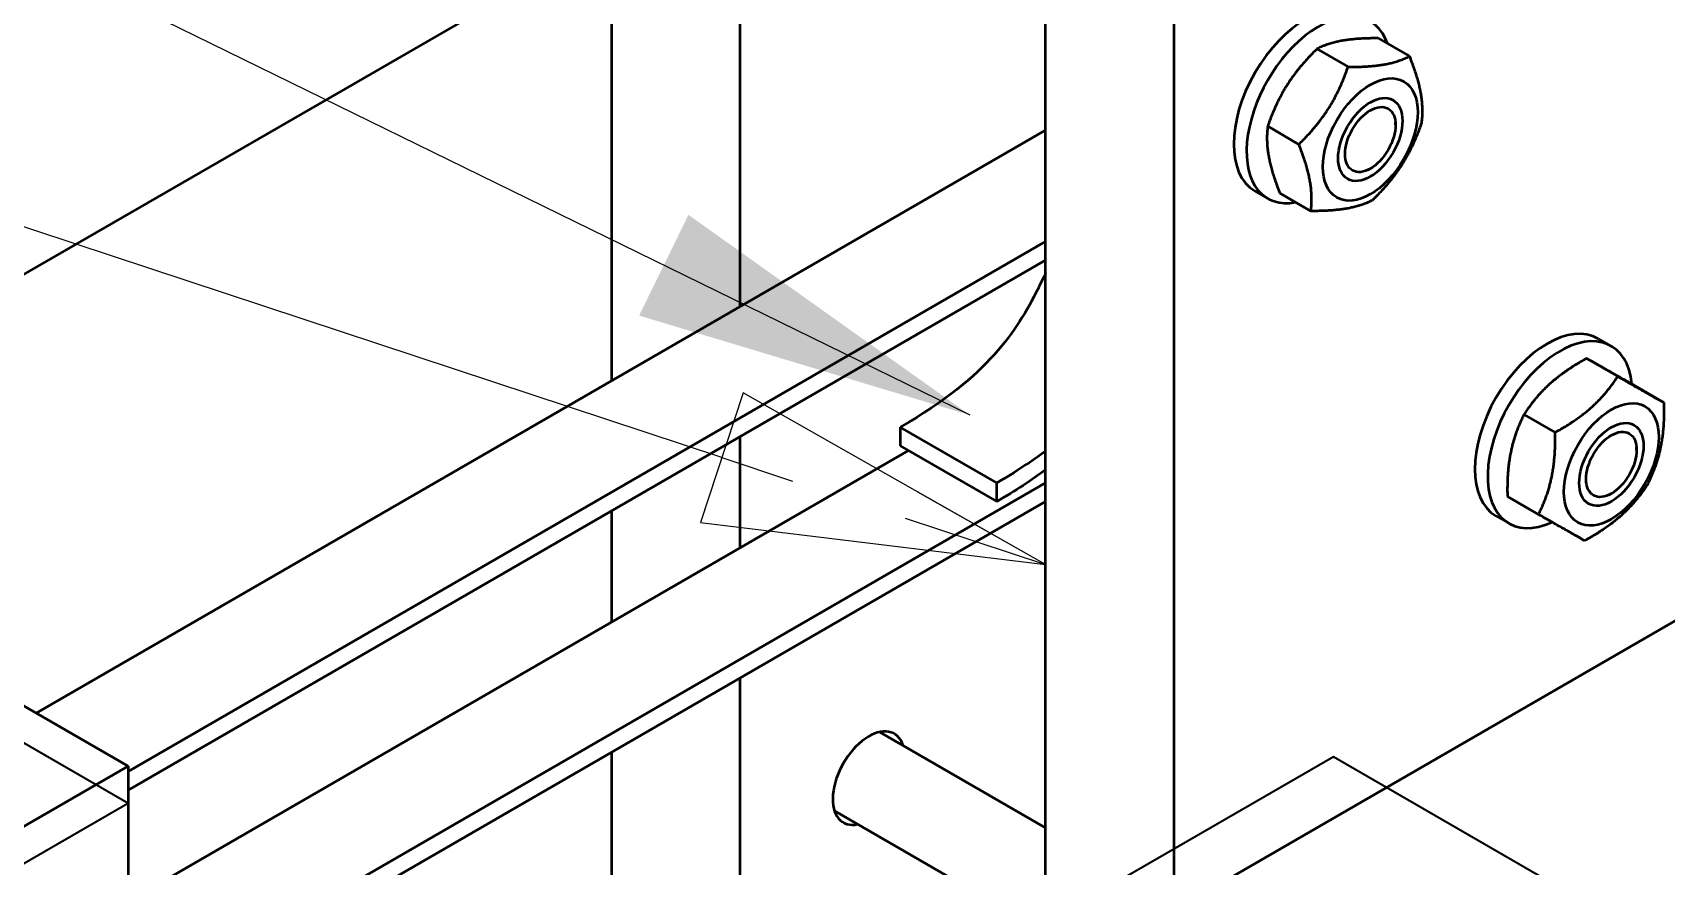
# Model space of a CAD drawing. Header units: millimetres. Extents: x -1328 to 2520, y -765 to 1782.
# Drawn here: x 1568.7 to 1640.6, y 704 to 740.7 of the extents above; entities that cross this region are included whole.
import ezdxf

# ---------------------------------------------------------------- set-up
doc = ezdxf.new("R2010")
doc.units = ezdxf.units.MM
doc.header["$LTSCALE"] = 6
for name, color, linetype, lineweight in [('Reference (ISO)', 7, 'Continuous', 35), ('Symbol (ISO)', 7, 'Continuous', 25), ('Visible (ISO)', 7, 'Continuous', 50)]:
    doc.layers.add(name, color=color, linetype=linetype, lineweight=lineweight)
doc.styles.add('Note Text (ISO)', font='tahoma.ttf')
doc.dimstyles.new('Default - Method 1b (ISO)$7', dxfattribs={"dimscale": 6, "dimtxt": 3.5, "dimasz": 2.5, "dimexe": 3.175, "dimexo": 0, "dimgap": 0.762, "dimtad": 1, "dimtoh": 1, "dimrnd": 1e-08, "dimtxsty": 'Note Text (ISO)', "dimcen": 0.09, "dimdle": 10, "dimclrd": 256, "dimclre": 256, "dimclrt": 256, "dimazin": 2, "dimtfac": 1, "dimtmove": 0, "dimatfit": 3, "dimfxl": 1, "dimtolj": 1, "dimlwd": -1, "dimlwe": -1, "dimarcsym": 0})

# ---------------------------------------------------------------- blocks, each defined once
blk = doc.blocks.new('Balloon6')
at = {"layer": 'Symbol (ISO)'}
for p, q in [((266.505, 120.333), (224.35, 134.258)), ((266.527, 120.401), (266.348, 119.858)), ((266.505, 120.333), (267.023, 120.161)), ((268.878, 119.549), (267.941, 120.081)), ((266.348, 119.858), (268.878, 119.549)), ((267.848, 119.889), (268.878, 119.549))]:
    blk.add_line(p, q, dxfattribs=at)
at = {"layer": 'Symbol (ISO)', "flags": 128}
blk.add_lwpolyline([(266.348, 119.858), (268.878, 119.549), (266.661, 120.807), (266.348, 119.858)], dxfattribs=at)
at = {"layer": 'Symbol (ISO)'}
blk.add_solid([(266.348, 119.858), (268.878, 119.549), (266.661, 120.807), (266.348, 119.858)], dxfattribs=at)

msp = doc.modelspace()

# ---------------------------------------------------------------- linework, layer by layer
at = {"layer": 'Reference (ISO)'}
for p, q in [((1431.475, 788.45), (1572.896, 706.8)), ((1625.929, 708.841), (1572.896, 678.223)), ((1742.602, 641.48), (1625.929, 708.841)), ((1558.754, 698.635), (1572.896, 706.8)), ((1572.896, 706.8), (1572.896, 380.202))]:
    msp.add_line(p, q, dxfattribs=at)
at = {"layer": 'Visible (ISO)'}
for p, q in [((1431.475, 790.083), (1572.896, 708.433)), ((1618.927, 702.104), (1618.927, 775.262)), ((1613.27, 679.732), (1613.27, 772.568)), ((1563.779, 727.443), (1609.053, 753.582)), ((1599.835, 728.645), (1599.835, 748.26)), ((1594.179, 725.379), (1594.179, 744.994)), ((1627.902, 740.442), (1629.273, 739.65)), ((1625.204, 739.972), (1626.576, 739.181)), ((1628.665, 736.63), (1628.665, 736.759)), ((1568.861, 710.763), (1613.27, 736.402)), ((1623.039, 736.569), (1624.41, 735.777)), ((1627.554, 734.706), (1627.443, 734.642)), ((1622.476, 733.725), (1623.041, 733.398)), ((1623.572, 733.634), (1624.943, 732.842)), ((1613.27, 731.503), (1572.896, 708.193)), ((1572.896, 707.377), (1613.27, 730.687)), ((1637.582, 727.23), (1638.148, 726.904)), ((1637.071, 726.361), (1638.443, 725.569)), ((1639.101, 725.209), (1640.472, 724.417)), ((1634.314, 723.901), (1635.686, 723.109)), ((1606.875, 723.334), (1606.875, 722.518)), ((1611.117, 720.885), (1606.875, 723.334)), ((1599.835, 718.031), (1599.835, 722.93)), ((1606.875, 722.518), (1611.117, 720.068)), ((1639.271, 722.342), (1639.271, 722.47)), ((1572.896, 702.478), (1607.24, 722.306)), ((1613.27, 720.889), (1572.896, 697.579)), ((1611.117, 720.068), (1611.117, 720.885)), ((1633.586, 720.29), (1634.958, 719.498)), ((1638.16, 720.418), (1638.049, 720.354)), ((1572.896, 696.762), (1613.27, 720.072)), ((1594.179, 714.765), (1594.179, 719.664)), ((1633.082, 719.436), (1633.648, 719.11)), ((1618.927, 702.104), (1647.318, 718.496)), ((1599.835, 686.322), (1599.835, 712.316)), ((1605.977, 709.931), (1613.27, 705.72)), ((1594.179, 683.056), (1594.179, 709.05)), ((1558.754, 700.268), (1572.896, 708.433)), ((1572.896, 708.433), (1572.896, 381.835)), ((1603.977, 706.467), (1613.27, 701.101))]:
    msp.add_line(p, q, dxfattribs=at)
for centre, major_axis, start_param, end_param in [((1624.726, 737.622), (-2.25, -3.897), 3.141593, 6.283185), ((1625.291, 737.295), (-2.25, -3.897), 2.680636, 6.744142), ((1635.332, 723.333), (-2.25, -3.897), 3.141593, 6.283185), ((1635.898, 723.007), (-2.25, -3.897), 2.464847, 6.961189), ((1605.492, 707.902), (-1.125, -1.949), 2.66571, 6.759068)]:
    msp.add_ellipse(centre, major_axis=major_axis, ratio=0.57735, start_param=start_param, end_param=end_param, dxfattribs=at)
for centre, major_axis in [((1627.554, 735.989), (1.475, 2.555)), ((1627.554, 735.989), (-1, -1.732)), ((1627.554, 735.989), (-0.785, -1.36)), ((1638.161, 721.7), (-1.475, -2.555)), ((1638.161, 721.7), (1, 1.732)), ((1638.161, 721.7), (-0.785, -1.36))]:
    msp.add_ellipse(centre, major_axis=major_axis, ratio=0.57735, dxfattribs=at)
for points in [[(1627.902, 740.442), (1626.14, 740.445), (1625.204, 739.972)], [(1625.204, 739.972), (1623.709, 738.509), (1623.039, 736.569)], [(1626.576, 739.181), (1628.337, 739.177), (1629.273, 739.65)], [(1629.273, 739.65), (1629.952, 737.945), (1629.806, 736.716)], [(1624.41, 735.777), (1625.905, 737.24), (1626.576, 739.181)], [(1623.039, 736.569), (1622.893, 735.34), (1623.572, 733.634)], [(1629.806, 736.716), (1629.136, 734.776), (1627.641, 733.312)], [(1624.943, 732.842), (1625.089, 734.071), (1624.41, 735.777)], [(1627.641, 733.312), (1626.705, 732.839), (1624.943, 732.842)], [(1637.071, 726.361), (1635.28, 725.369), (1634.314, 723.901)], [(1639.101, 725.209), (1637.674, 726.023), (1637.071, 726.361)], [(1635.686, 723.109), (1637.477, 724.101), (1638.443, 725.569)], [(1638.443, 725.569), (1639.87, 724.755), (1640.472, 724.417)], [(1634.314, 723.901), (1633.538, 722.334), (1633.586, 720.29)], [(1640.472, 724.417), (1640.521, 722.373), (1639.744, 720.806)], [(1634.958, 719.498), (1635.734, 721.066), (1635.686, 723.109)], [(1639.744, 720.806), (1638.778, 719.338), (1636.987, 718.346)], [(1636.987, 718.346), (1636.385, 718.684), (1634.958, 719.498)]]:
    msp.add_rational_spline(points, [1, 1.15470053838, 1], degree=2, dxfattribs=at)
msp.add_open_spline([(1613.271, 730.114), (1613.163, 729.884), (1613.051, 729.653), (1612.934, 729.422), (1612.452, 728.47), (1611.903, 727.524), (1611.003, 726.523), (1610.125, 725.546), (1608.898, 724.502), (1606.875, 723.334)], degree=3, knots=[5.1673506, 5.1673506, 5.1673506, 5.1673506, 5.2585173, 5.2585173, 5.2585173, 5.633787, 5.633787, 5.633787, 6, 6, 6, 6], dxfattribs=at)
for points in [[(1613.272, 722.29), (1612.671, 721.84), (1611.964, 721.373), (1611.117, 720.885)], [(1613.273, 721.467), (1612.656, 721.011), (1611.946, 720.546), (1611.117, 720.068)]]:
    msp.add_open_spline(points, degree=3, dxfattribs=at)

# ---------------------------------------------------------------- block references
at = {"layer": 'Symbol (ISO)', "xscale": 6, "yscale": 6, "zscale": 6}
msp.add_blockref('Balloon6', (0, 0), dxfattribs=at)

# ---------------------------------------------------------------- leaders
at = {"layer": 'Symbol (ISO)', "annotation_type": 0, "has_hookline": 1, "hookline_direction": 1, "text_width": 153.6}
msp.add_leader([(1609.942, 723.866), (1304.22, 873.519), (1289.22, 873.519)], dimstyle='Default - Method 1b (ISO)$7', override={"dimtad": 0}, dxfattribs=at)

doc.saveas('drawing.dxf')
